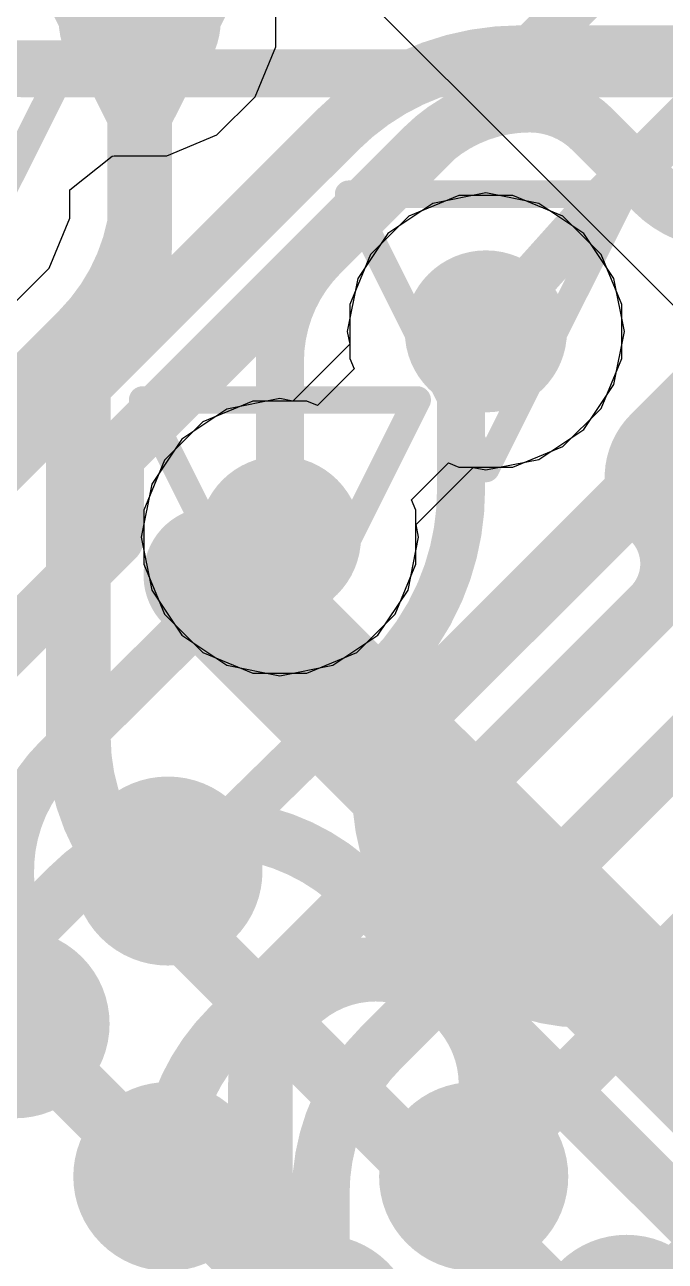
# Model space of a CAD drawing. Header units: inches. Extents: x -6 to 283, y -12 to 154.
# Drawn here: x 62.204 to 63.389, y 9.958 to 12.247 of the extents above; entities that cross this region are included whole.
import ezdxf

# ---------------------------------------------------------------- set-up
doc = ezdxf.new("R2010")
doc.units = ezdxf.units.IN
for name, color, linetype in [('Bottom Layer', 5, 'Continuous'), ('Drill Drawing', 1, 'Continuous'), ('GND-1', 16, 'Continuous'), ('GND-2', 90, 'Continuous'), ('GND-3', 216, 'Continuous'), ('GND-4', 54, 'Continuous'), ('PWR-1', 156, 'Continuous'), ('PWR-2', 130, 'Continuous'), ('Signal L1', 76, 'Continuous'), ('Signal L2', 6, 'Continuous'), ('Top Layer', 1, 'Continuous'), ('Top Overlay', 2, 'Continuous'), ('Top Paste', 8, 'Continuous'), ('Top Solder', 216, 'Continuous'), ('Via Holes', 16, 'Continuous')]:
    doc.layers.add(name, color=color, linetype=linetype)

# ---------------------------------------------------------------- blocks, each defined once
blk = doc.blocks.new('BGA_565_15_5_14_4__57')
at = {"layer": 'Top Layer'}
h = blk.add_hatch(color=1, dxfattribs=at)
edge = h.paths.add_edge_path()
edge.add_arc((-7.400000439999999, 4.800000559999999), 0.12499848, 0, 360)
h = blk.add_hatch(color=1, dxfattribs=at)
edge = h.paths.add_edge_path()
edge.add_arc((-7.00000124, 4.39999882), 0.12499848, 0, 360)
h = blk.add_hatch(color=1, dxfattribs=at)
edge = h.paths.add_edge_path()
edge.add_arc((-7.400000439999999, 3.99999962), 0.12499848, 0, 360)
h = blk.add_hatch(color=1, dxfattribs=at)
edge = h.paths.add_edge_path()
edge.add_arc((-7.00000124, 3.99999962), 0.12499848, 0, 360)
at = {"layer": 'Top Paste'}
h = blk.add_hatch(color=8, dxfattribs=at)
edge = h.paths.add_edge_path()
edge.add_arc((-7.400000439999999, 4.800000559999999), 0.12499848, 0, 360)
h = blk.add_hatch(color=8, dxfattribs=at)
edge = h.paths.add_edge_path()
edge.add_arc((-7.00000124, 4.39999882), 0.12499848, 0, 360)
h = blk.add_hatch(color=8, dxfattribs=at)
edge = h.paths.add_edge_path()
edge.add_arc((-7.400000439999999, 3.99999962), 0.12499848, 0, 360)
h = blk.add_hatch(color=8, dxfattribs=at)
edge = h.paths.add_edge_path()
edge.add_arc((-7.00000124, 3.99999962), 0.12499848, 0, 360)
at = {"layer": 'Top Solder'}
h = blk.add_hatch(color=216, dxfattribs=at)
edge = h.paths.add_edge_path()
edge.add_arc((-7.400000439999999, 5.19999976), 0.17499838, 0, 360)
h = blk.add_hatch(color=216, dxfattribs=at)
edge = h.paths.add_edge_path()
edge.add_arc((-7.400000439999999, 4.800000559999999), 0.17499838, 0, 360)
h = blk.add_hatch(color=216, dxfattribs=at)
edge = h.paths.add_edge_path()
edge.add_arc((-7.00000124, 4.800000559999999), 0.17499838, 0, 360)
h = blk.add_hatch(color=216, dxfattribs=at)
edge = h.paths.add_edge_path()
edge.add_arc((-7.00000124, 4.39999882), 0.17499838, 0, 360)
h = blk.add_hatch(color=216, dxfattribs=at)
edge = h.paths.add_edge_path()
edge.add_arc((-7.400000439999999, 3.99999962), 0.17499838, 0, 360)
h = blk.add_hatch(color=216, dxfattribs=at)
edge = h.paths.add_edge_path()
edge.add_arc((-7.00000124, 3.99999962), 0.17499838, 0, 360)
at = {"layer": 'Top Overlay'}
blk.add_lwpolyline([(-7.845000819999999, 3.67080292, 0.254, 0.254, 0), (-7.845000819999999, 7.295799479999999, 0.254, 0.254, 0)], format="xyseb", dxfattribs=at)
blk.add_lwpolyline([(-7.908500819999999, 3.67080292, 0.127, 0.127, 1), (-7.781500819999999, 3.67080292, 0.127, 0.127, 1)], format="xyseb", close=True, dxfattribs=at)

msp = doc.modelspace()

# ---------------------------------------------------------------- hatches: boundary and pattern name
at = {"layer": 'Bottom Layer'}
h = msp.add_hatch(color=5, dxfattribs=at)
edge = h.paths.add_edge_path()
edge.add_arc((63.0572145, 11.67931878), 0.1499997, 0, 360)
h = msp.add_hatch(color=5, dxfattribs=at)
edge = h.paths.add_edge_path()
edge.add_arc((62.67621449999999, 11.29831878), 0.1499997, 0, 360)
at = {"layer": 'GND-1'}
h = msp.add_hatch(color=16, dxfattribs=at)
edge = h.paths.add_edge_path()
edge.add_arc((62.41683732, 12.25619342), 0.1499997, 0, 360)
h = msp.add_hatch(color=16, dxfattribs=at)
edge = h.paths.add_edge_path()
edge.add_arc((63.0572145, 11.67931878), 0.1499997, 0, 360)
h = msp.add_hatch(color=16, dxfattribs=at)
edge = h.paths.add_edge_path()
edge.add_arc((62.67621449999999, 11.29831878), 0.1499997, 0, 360)
at = {"layer": 'GND-2'}
h = msp.add_hatch(color=90, dxfattribs=at)
edge = h.paths.add_edge_path()
edge.add_arc((63.0572145, 11.67931878), 0.1499997, 0, 360)
h = msp.add_hatch(color=90, dxfattribs=at)
edge = h.paths.add_edge_path()
edge.add_arc((62.67621449999999, 11.29831878), 0.1499997, 0, 360)
at = {"layer": 'GND-3'}
h = msp.add_hatch(color=216, dxfattribs=at)
edge = h.paths.add_edge_path()
edge.add_arc((63.0572145, 11.67931878), 0.1499997, 0, 360)
h = msp.add_hatch(color=216, dxfattribs=at)
edge = h.paths.add_edge_path()
edge.add_arc((62.67621449999999, 11.29831878), 0.1499997, 0, 360)
at = {"layer": 'GND-4'}
h = msp.add_hatch(color=54, dxfattribs=at)
edge = h.paths.add_edge_path()
edge.add_arc((63.0572145, 11.67931878), 0.1499997, 0, 360)
h = msp.add_hatch(color=54, dxfattribs=at)
edge = h.paths.add_edge_path()
edge.add_arc((62.67621449999999, 11.29831878), 0.1499997, 0, 360)
at = {"layer": 'PWR-1'}
h = msp.add_hatch(color=156, dxfattribs=at)
edge = h.paths.add_edge_path()
edge.add_arc((63.0572145, 11.67931878), 0.1499997, 0, 360)
h = msp.add_hatch(color=156, dxfattribs=at)
edge = h.paths.add_edge_path()
edge.add_arc((62.67621449999999, 11.29831878), 0.1499997, 0, 360)
at = {"layer": 'PWR-2'}
h = msp.add_hatch(color=130, dxfattribs=at)
edge = h.paths.add_edge_path()
edge.add_arc((63.0572145, 11.67931878), 0.1499997, 0, 360)
h = msp.add_hatch(color=130, dxfattribs=at)
edge = h.paths.add_edge_path()
edge.add_arc((62.67621449999999, 11.29831878), 0.1499997, 0, 360)
at = {"layer": 'Signal L1'}
h = msp.add_hatch(color=76, dxfattribs=at)
edge = h.paths.add_edge_path()
edge.add_arc((62.41683732, 12.25619342), 0.1499997, 0, 360)
h = msp.add_hatch(color=76, dxfattribs=at)
edge = h.paths.add_edge_path()
edge.add_arc((63.0572145, 11.67931878), 0.1499997, 0, 360)
h = msp.add_hatch(color=76, dxfattribs=at)
edge = h.paths.add_edge_path()
edge.add_arc((62.67621449999999, 11.29831878), 0.1499997, 0, 360)
at = {"layer": 'Signal L2'}
h = msp.add_hatch(color=6, dxfattribs=at)
edge = h.paths.add_edge_path()
edge.add_arc((63.0572145, 11.67931878), 0.1499997, 0, 360)
h = msp.add_hatch(color=6, dxfattribs=at)
edge = h.paths.add_edge_path()
edge.add_arc((62.67621449999999, 11.29831878), 0.1499997, 0, 360)
at = {"layer": 'Top Layer'}
h = msp.add_hatch(color=1, dxfattribs=at)
edge = h.paths.add_edge_path()
edge.add_arc((62.41683732, 12.25619342), 0.1499997, 0, 360)
h = msp.add_hatch(color=1, dxfattribs=at)
edge = h.paths.add_edge_path()
edge.add_arc((63.0572145, 11.67931878), 0.1499997, 0, 360)
h = msp.add_hatch(color=1, dxfattribs=at)
edge = h.paths.add_edge_path()
edge.add_arc((62.67621449999999, 11.29831878), 0.1499997, 0, 360)
at = {"layer": 'Via Holes'}
h = msp.add_hatch(color=7, dxfattribs=at)
edge = h.paths.add_edge_path()
edge.add_arc((62.41683732, 12.25619342), 0.07499858, 0, 360)
h = msp.add_hatch(color=7, dxfattribs=at)
edge = h.paths.add_edge_path()
edge.add_arc((63.0572145, 11.67931878), 0.07499858, 0, 360)
h = msp.add_hatch(color=7, dxfattribs=at)
edge = h.paths.add_edge_path()
edge.add_arc((62.67621449999999, 11.29831878), 0.07499858, 0, 360)

# ---------------------------------------------------------------- linework, layer by layer
at = {"layer": 'Bottom Layer'}
for points in [[(62.78261764, 12.05187836, 0.10668, 0.10668, -0.1994324103135036), (63.12161365999999, 12.19269342, 0.10668, 0.10668, 0)], [(63.12161365999999, 12.19269342, 0.10668, 0.10668, 0), (66.21985993999999, 12.19269342, 0.10668, 0.10668, 0)], [(60.97071372, 10.23997444, 0.10668, 0.10668, 0), (62.78261764, 12.05187836, 0.10668, 0.10668, 0)], [(62.28885941999999, 10.6513884, 0.10668, 0.10668, -0.199936753162103), (62.54762954, 10.75891422, 0.10668, 0.10668, 0)], [(62.54762954, 10.75891422, 0.10668, 0.10668, -0.1994754148631268), (62.82517534, 10.64321468, 0.10668, 0.10668, 0)], [(61.34446201999999, 9.706990999999999, 0.10668, 0.10668, 0), (62.28885941999999, 10.6513884, 0.10668, 0.10668, 0)], [(62.82517279999999, 10.64321214, 0.10668, 0.10668, 0), (62.82598306, 10.64240442, 0.10668, 0.10668, 0)], [(62.82598306, 10.64240442, 0.10668, 0.10668, 0), (62.88561718, 10.58277792, 0.10668, 0.10668, 0)], [(62.88561718, 10.58278046, 0.10668, 0.10668, 0), (63.47280676, 9.995601039999999, 0.10668, 0.10668, 0)]]:
    msp.add_lwpolyline(points, format="xyseb", dxfattribs=at)
for points in [[(63.09494366, 12.19269342, 0.05333999999999999, 0.05333999999999999, 1), (63.14828366, 12.19269342, 0.05333999999999999, 0.05333999999999999, 1)], [(63.09494366, 12.19269342, 0.05333999999999999, 0.05333999999999999, 1), (63.14828366, 12.19269342, 0.05333999999999999, 0.05333999999999999, 1)], [(62.75594764, 12.05187836, 0.05333999999999999, 0.05333999999999999, 1), (62.80928764, 12.05187836, 0.05333999999999999, 0.05333999999999999, 1)], [(62.75594764, 12.05187836, 0.05333999999999999, 0.05333999999999999, 1), (62.80928764, 12.05187836, 0.05333999999999999, 0.05333999999999999, 1)], [(62.52095953999999, 10.75891422, 0.05333999999999999, 0.05333999999999999, 1), (62.57429954000001, 10.75891422, 0.05333999999999999, 0.05333999999999999, 1)], [(62.52095953999999, 10.75891422, 0.05333999999999999, 0.05333999999999999, 1), (62.57429954000001, 10.75891422, 0.05333999999999999, 0.05333999999999999, 1)], [(62.26218942, 10.6513884, 0.05333999999999999, 0.05333999999999999, 1), (62.31552942, 10.6513884, 0.05333999999999999, 0.05333999999999999, 1)], [(62.26218942, 10.6513884, 0.05333999999999999, 0.05333999999999999, 1), (62.31552942, 10.6513884, 0.05333999999999999, 0.05333999999999999, 1)], [(62.7985028, 10.64321214, 0.05333999999999999, 0.05333999999999999, 1), (62.8518428, 10.64321214, 0.05333999999999999, 0.05333999999999999, 1)], [(62.79850533999999, 10.64321468, 0.05333999999999999, 0.05333999999999999, 1), (62.85184534, 10.64321468, 0.05333999999999999, 0.05333999999999999, 1)], [(62.79931305999999, 10.64240442, 0.05333999999999999, 0.05333999999999999, 1), (62.85265305999999, 10.64240442, 0.05333999999999999, 0.05333999999999999, 1)], [(62.79931305999999, 10.64240442, 0.05333999999999999, 0.05333999999999999, 1), (62.85265305999999, 10.64240442, 0.05333999999999999, 0.05333999999999999, 1)], [(62.85894718, 10.58278046, 0.05333999999999999, 0.05333999999999999, 1), (62.91228718, 10.58278046, 0.05333999999999999, 0.05333999999999999, 1)], [(62.85894718, 10.58277792, 0.05333999999999999, 0.05333999999999999, 1), (62.91228718, 10.58277792, 0.05333999999999999, 0.05333999999999999, 1)]]:
    msp.add_lwpolyline(points, format="xyseb", close=True, dxfattribs=at)
at = {"layer": 'Drill Drawing'}
for points in [[(62.16283731999999, 12.51019342, 0.0508, 0.0508, 0), (62.41683732, 12.00219342, 0.0508, 0.0508, 0)], [(62.41683732, 12.00219342, 0.0508, 0.0508, 0), (62.67083732, 12.51019342, 0.0508, 0.0508, 0)], [(61.78183731999999, 12.19269342, 0.0508, 0.0508, 0), (62.28983731999999, 12.19269342, 0.0508, 0.0508, 0)], [(62.03583732, 11.68469342, 0.0508, 0.0508, 0), (62.28983731999999, 12.19269342, 0.0508, 0.0508, 0)], [(62.80321449999999, 11.93331878, 0.0508, 0.0508, 0), (63.31121449999999, 11.93331878, 0.0508, 0.0508, 0)], [(62.80321449999999, 11.93331878, 0.0508, 0.0508, 0), (63.0572145, 11.42531878, 0.0508, 0.0508, 0)], [(63.0572145, 11.42531878, 0.0508, 0.0508, 0), (63.31121449999999, 11.93331878, 0.0508, 0.0508, 0)], [(62.4222145, 11.55231878, 0.0508, 0.0508, 0), (62.9302145, 11.55231878, 0.0508, 0.0508, 0)], [(62.4222145, 11.55231878, 0.0508, 0.0508, 0), (62.67621449999999, 11.04431878, 0.0508, 0.0508, 0)], [(62.67621449999999, 11.04431878, 0.0508, 0.0508, 0), (62.9302145, 11.55231878, 0.0508, 0.0508, 0)]]:
    msp.add_lwpolyline(points, format="xyseb", dxfattribs=at)
for points in [[(62.27713732, 12.19269342, 0.0254, 0.0254, 1), (62.30253732, 12.19269342, 0.0254, 0.0254, 1)], [(62.27713732, 12.19269342, 0.0254, 0.0254, 1), (62.30253732, 12.19269342, 0.0254, 0.0254, 1)], [(62.40413732, 12.00219342, 0.0254, 0.0254, 1), (62.42953731999999, 12.00219342, 0.0254, 0.0254, 1)], [(62.40413732, 12.00219342, 0.0254, 0.0254, 1), (62.42953731999999, 12.00219342, 0.0254, 0.0254, 1)], [(62.7905145, 11.93331878, 0.0254, 0.0254, 1), (62.8159145, 11.93331878, 0.0254, 0.0254, 1)], [(62.7905145, 11.93331878, 0.0254, 0.0254, 1), (62.8159145, 11.93331878, 0.0254, 0.0254, 1)], [(63.2985145, 11.93331878, 0.0254, 0.0254, 1), (63.32391449999999, 11.93331878, 0.0254, 0.0254, 1)], [(63.2985145, 11.93331878, 0.0254, 0.0254, 1), (63.32391449999999, 11.93331878, 0.0254, 0.0254, 1)], [(62.40951449999999, 11.55231878, 0.0254, 0.0254, 1), (62.43491449999999, 11.55231878, 0.0254, 0.0254, 1)], [(62.40951449999999, 11.55231878, 0.0254, 0.0254, 1), (62.43491449999999, 11.55231878, 0.0254, 0.0254, 1)], [(62.9175145, 11.55231878, 0.0254, 0.0254, 1), (62.94291449999999, 11.55231878, 0.0254, 0.0254, 1)], [(62.9175145, 11.55231878, 0.0254, 0.0254, 1), (62.94291449999999, 11.55231878, 0.0254, 0.0254, 1)], [(63.04451449999999, 11.42531878, 0.0254, 0.0254, 1), (63.0699145, 11.42531878, 0.0254, 0.0254, 1)], [(63.04451449999999, 11.42531878, 0.0254, 0.0254, 1), (63.0699145, 11.42531878, 0.0254, 0.0254, 1)], [(62.6635145, 11.04431878, 0.0254, 0.0254, 1), (62.6889145, 11.04431878, 0.0254, 0.0254, 1)], [(62.6635145, 11.04431878, 0.0254, 0.0254, 1), (62.6889145, 11.04431878, 0.0254, 0.0254, 1)]]:
    msp.add_lwpolyline(points, format="xyseb", close=True, dxfattribs=at)
at = {"layer": 'GND-1'}
for p, q in [((62.66843702, 12.2061478), (62.66843702, 12.30623904)), ((62.63013381999999, 12.11367402), (62.66843702, 12.2061478)), ((62.55935671999999, 12.04289692), (62.63013381999999, 12.11367402)), ((62.46688294, 12.00459372), (62.55935671999999, 12.04289692)), ((62.28743702, 11.94123596), (62.36590777999999, 12.0038876)), ((62.36590777999999, 12.0038876), (62.36957046, 12.00459372)), ((62.36957046, 12.00459372), (62.46688294, 12.00459372)), ((62.28743702, 11.8886478), (62.28743702, 11.94123596)), ((63.00716887999999, 11.93091848), (62.9146951, 11.89261528)), ((63.10726012, 11.93091848), (63.00716887999999, 11.93091848)), ((63.1997339, 11.89261528), (63.10726012, 11.93091848)), ((62.24913382, 11.79617402), (62.28743702, 11.8886478)), ((62.9146951, 11.89261528), (62.843918, 11.82183818)), ((63.270511, 11.82183818), (63.1997339, 11.89261528)), ((62.843918, 11.82183818), (62.8056148, 11.7293644)), ((63.30881419999999, 11.7293644), (63.270511, 11.82183818)), ((62.17835672, 11.72539692), (62.24913382, 11.79617402)), ((62.8056148, 11.7293644), (62.8056148, 11.62927316)), ((63.30881419999999, 11.62927316), (63.30881419999999, 11.7293644)), ((62.81361326, 11.60996154), (62.74557174, 11.54192002)), ((62.8056148, 11.62927316), (62.81361326, 11.60996154)), ((63.270511, 11.53679938), (63.30881419999999, 11.62927316)), ((62.62616887999999, 11.54991848), (62.5336951, 11.51161528)), ((62.72626011999999, 11.54991848), (62.62616887999999, 11.54991848)), ((62.74557174, 11.54192002), (62.72626011999999, 11.54991848)), ((63.1997339, 11.46602228), (63.270511, 11.53679938)), ((62.5336951, 11.51161528), (62.46291799999999, 11.44083818)), ((63.10726012, 11.42771908), (63.1997339, 11.46602228)), ((62.46291799999999, 11.44083818), (62.42461479999999, 11.3483644)), ((62.91981574, 11.36767602), (62.98785726, 11.43571754)), ((62.98785726, 11.43571754), (63.00716887999999, 11.42771908)), ((63.00716887999999, 11.42771908), (63.10726012, 11.42771908)), ((62.92781419999999, 11.3483644), (62.91981574, 11.36767602)), ((62.42461479999999, 11.3483644), (62.42461479999999, 11.24827316)), ((62.92781419999999, 11.24827316), (62.92781419999999, 11.3483644)), ((62.42461479999999, 11.24827316), (62.46291799999999, 11.15579938)), ((62.889511, 11.15579938), (62.92781419999999, 11.24827316)), ((62.46291799999999, 11.15579938), (62.5336951, 11.08502228)), ((62.8187339, 11.08502228), (62.889511, 11.15579938)), ((62.5336951, 11.08502228), (62.62616887999999, 11.04671908)), ((62.72626011999999, 11.04671908), (62.8187339, 11.08502228)), ((62.62616887999999, 11.04671908), (62.72626011999999, 11.04671908))]:
    msp.add_line(p, q, dxfattribs=at)
at = {"layer": 'GND-2'}
for p, q in [((63.00716887999999, 11.93091848), (62.9146951, 11.89261528)), ((63.10726012, 11.93091848), (63.00716887999999, 11.93091848)), ((63.1997339, 11.89261528), (63.10726012, 11.93091848)), ((62.9146951, 11.89261528), (62.843918, 11.82183818)), ((63.270511, 11.82183818), (63.1997339, 11.89261528)), ((62.843918, 11.82183818), (62.8056148, 11.7293644)), ((63.30881419999999, 11.7293644), (63.270511, 11.82183818)), ((62.8056148, 11.7293644), (62.8056148, 11.62927316)), ((63.30881419999999, 11.62927316), (63.30881419999999, 11.7293644)), ((62.81361326, 11.60996154), (62.74557174, 11.54192002)), ((62.8056148, 11.62927316), (62.81361326, 11.60996154)), ((63.270511, 11.53679938), (63.30881419999999, 11.62927316)), ((62.62616887999999, 11.54991848), (62.5336951, 11.51161528)), ((62.72626011999999, 11.54991848), (62.62616887999999, 11.54991848)), ((62.74557174, 11.54192002), (62.72626011999999, 11.54991848)), ((63.1997339, 11.46602228), (63.270511, 11.53679938)), ((62.5336951, 11.51161528), (62.46291799999999, 11.44083818)), ((63.10726012, 11.42771908), (63.1997339, 11.46602228)), ((62.46291799999999, 11.44083818), (62.42461479999999, 11.3483644)), ((62.91981574, 11.36767602), (62.98785726, 11.43571754)), ((62.98785726, 11.43571754), (63.00716887999999, 11.42771908)), ((63.00716887999999, 11.42771908), (63.10726012, 11.42771908)), ((62.92781419999999, 11.3483644), (62.91981574, 11.36767602)), ((62.42461479999999, 11.3483644), (62.42461479999999, 11.24827316)), ((62.92781419999999, 11.24827316), (62.92781419999999, 11.3483644)), ((62.42461479999999, 11.24827316), (62.46291799999999, 11.15579938)), ((62.889511, 11.15579938), (62.92781419999999, 11.24827316)), ((62.46291799999999, 11.15579938), (62.5336951, 11.08502228)), ((62.8187339, 11.08502228), (62.889511, 11.15579938)), ((62.5336951, 11.08502228), (62.62616887999999, 11.04671908)), ((62.72626011999999, 11.04671908), (62.8187339, 11.08502228)), ((62.62616887999999, 11.04671908), (62.72626011999999, 11.04671908))]:
    msp.add_line(p, q, dxfattribs=at)
at = {"layer": 'GND-3'}
for p, q in [((63.00716887999999, 11.93091848), (62.9146951, 11.89261528)), ((63.10726012, 11.93091848), (63.00716887999999, 11.93091848)), ((63.1997339, 11.89261528), (63.10726012, 11.93091848)), ((62.9146951, 11.89261528), (62.843918, 11.82183818)), ((63.270511, 11.82183818), (63.1997339, 11.89261528)), ((62.843918, 11.82183818), (62.8056148, 11.7293644)), ((63.30881419999999, 11.7293644), (63.270511, 11.82183818)), ((62.8056148, 11.7293644), (62.8056148, 11.62927316)), ((63.30881419999999, 11.62927316), (63.30881419999999, 11.7293644)), ((62.81361326, 11.60996154), (62.74557174, 11.54192002)), ((62.8056148, 11.62927316), (62.81361326, 11.60996154)), ((63.270511, 11.53679938), (63.30881419999999, 11.62927316)), ((62.62616887999999, 11.54991848), (62.5336951, 11.51161528)), ((62.72626011999999, 11.54991848), (62.62616887999999, 11.54991848)), ((62.74557174, 11.54192002), (62.72626011999999, 11.54991848)), ((63.1997339, 11.46602228), (63.270511, 11.53679938)), ((62.5336951, 11.51161528), (62.46291799999999, 11.44083818)), ((63.10726012, 11.42771908), (63.1997339, 11.46602228)), ((62.46291799999999, 11.44083818), (62.42461479999999, 11.3483644)), ((62.91981574, 11.36767602), (62.98785726, 11.43571754)), ((62.98785726, 11.43571754), (63.00716887999999, 11.42771908)), ((63.00716887999999, 11.42771908), (63.10726012, 11.42771908)), ((62.92781419999999, 11.3483644), (62.91981574, 11.36767602)), ((62.42461479999999, 11.3483644), (62.42461479999999, 11.24827316)), ((62.92781419999999, 11.24827316), (62.92781419999999, 11.3483644)), ((62.42461479999999, 11.24827316), (62.46291799999999, 11.15579938)), ((62.889511, 11.15579938), (62.92781419999999, 11.24827316)), ((62.46291799999999, 11.15579938), (62.5336951, 11.08502228)), ((62.8187339, 11.08502228), (62.889511, 11.15579938)), ((62.5336951, 11.08502228), (62.62616887999999, 11.04671908)), ((62.72626011999999, 11.04671908), (62.8187339, 11.08502228)), ((62.62616887999999, 11.04671908), (62.72626011999999, 11.04671908))]:
    msp.add_line(p, q, dxfattribs=at)
at = {"layer": 'GND-4'}
for p, q in [((63.00716887999999, 11.93091848), (62.9146951, 11.89261528)), ((63.10726012, 11.93091848), (63.00716887999999, 11.93091848)), ((63.1997339, 11.89261528), (63.10726012, 11.93091848)), ((62.9146951, 11.89261528), (62.843918, 11.82183818)), ((63.270511, 11.82183818), (63.1997339, 11.89261528)), ((62.843918, 11.82183818), (62.8056148, 11.7293644)), ((63.30881419999999, 11.7293644), (63.270511, 11.82183818)), ((62.8056148, 11.7293644), (62.8056148, 11.62927316)), ((63.30881419999999, 11.62927316), (63.30881419999999, 11.7293644)), ((62.81361326, 11.60996154), (62.74557174, 11.54192002)), ((62.8056148, 11.62927316), (62.81361326, 11.60996154)), ((63.270511, 11.53679938), (63.30881419999999, 11.62927316)), ((62.62616887999999, 11.54991848), (62.5336951, 11.51161528)), ((62.72626011999999, 11.54991848), (62.62616887999999, 11.54991848)), ((62.74557174, 11.54192002), (62.72626011999999, 11.54991848)), ((63.1997339, 11.46602228), (63.270511, 11.53679938)), ((62.5336951, 11.51161528), (62.46291799999999, 11.44083818)), ((63.10726012, 11.42771908), (63.1997339, 11.46602228)), ((62.46291799999999, 11.44083818), (62.42461479999999, 11.3483644)), ((62.91981574, 11.36767602), (62.98785726, 11.43571754)), ((62.98785726, 11.43571754), (63.00716887999999, 11.42771908)), ((63.00716887999999, 11.42771908), (63.10726012, 11.42771908)), ((62.92781419999999, 11.3483644), (62.91981574, 11.36767602)), ((62.42461479999999, 11.3483644), (62.42461479999999, 11.24827316)), ((62.92781419999999, 11.24827316), (62.92781419999999, 11.3483644)), ((62.42461479999999, 11.24827316), (62.46291799999999, 11.15579938)), ((62.889511, 11.15579938), (62.92781419999999, 11.24827316)), ((62.46291799999999, 11.15579938), (62.5336951, 11.08502228)), ((62.8187339, 11.08502228), (62.889511, 11.15579938)), ((62.5336951, 11.08502228), (62.62616887999999, 11.04671908)), ((62.72626011999999, 11.04671908), (62.8187339, 11.08502228)), ((62.62616887999999, 11.04671908), (62.72626011999999, 11.04671908))]:
    msp.add_line(p, q, dxfattribs=at)
at = {"layer": 'PWR-1'}
for p, q in [((63.0572145, 11.93584862), (62.95904604, 11.9163211)), ((63.15538296, 11.9163211), (63.0572145, 11.93584862)), ((62.95904604, 11.9163211), (62.8758204, 11.86071288)), ((63.23860859999999, 11.86071288), (63.15538296, 11.9163211)), ((62.8758204, 11.86071288), (62.82021218, 11.77748724)), ((63.29421682, 11.77748724), (63.23860859999999, 11.86071288)), ((62.82021218, 11.77748724), (62.80068465999999, 11.67931878)), ((63.31374433999999, 11.67931878), (63.29421682, 11.77748724)), ((62.80068465999999, 11.67931878), (62.80537857999999, 11.65572726)), ((63.29421682, 11.58115032), (63.31374433999999, 11.67931878)), ((62.80537857999999, 11.65572726), (62.69980602, 11.5501547)), ((63.23860859999999, 11.49792468), (63.29421682, 11.58115032)), ((62.67621449999999, 11.55484862), (62.57804604, 11.5353211)), ((62.69980602, 11.5501547), (62.67621449999999, 11.55484862)), ((62.57804604, 11.5353211), (62.49482039999999, 11.47971288)), ((63.15538296, 11.44231646), (63.23860859999999, 11.49792468)), ((62.49482039999999, 11.47971288), (62.43921218, 11.39648724)), ((62.92805042, 11.3219103), (63.03362298, 11.42748286)), ((63.03362298, 11.42748286), (63.0572145, 11.42278894)), ((63.0572145, 11.42278894), (63.15538296, 11.44231646)), ((62.43921218, 11.39648724), (62.41968466, 11.29831878)), ((62.93274434, 11.29831878), (62.92805042, 11.3219103)), ((62.41968466, 11.29831878), (62.43921218, 11.20015032)), ((62.91321682, 11.20015032), (62.93274434, 11.29831878)), ((62.43921218, 11.20015032), (62.49482039999999, 11.11692468)), ((62.85760859999999, 11.11692468), (62.91321682, 11.20015032)), ((62.49482039999999, 11.11692468), (62.57804604, 11.06131646)), ((62.77438295999999, 11.06131646), (62.85760859999999, 11.11692468)), ((62.57804604, 11.06131646), (62.67621449999999, 11.04178894)), ((62.67621449999999, 11.04178894), (62.77438295999999, 11.06131646))]:
    msp.add_line(p, q, dxfattribs=at)
at = {"layer": 'PWR-2'}
for p, q in [((63.0572145, 11.93584862), (62.95904604, 11.9163211)), ((63.15538296, 11.9163211), (63.0572145, 11.93584862)), ((62.95904604, 11.9163211), (62.8758204, 11.86071288)), ((63.23860859999999, 11.86071288), (63.15538296, 11.9163211)), ((62.8758204, 11.86071288), (62.82021218, 11.77748724)), ((63.29421682, 11.77748724), (63.23860859999999, 11.86071288)), ((62.82021218, 11.77748724), (62.80068465999999, 11.67931878)), ((63.31374433999999, 11.67931878), (63.29421682, 11.77748724)), ((62.80068465999999, 11.67931878), (62.80537857999999, 11.65572726)), ((63.29421682, 11.58115032), (63.31374433999999, 11.67931878)), ((62.80537857999999, 11.65572726), (62.69980602, 11.5501547)), ((63.23860859999999, 11.49792468), (63.29421682, 11.58115032)), ((62.67621449999999, 11.55484862), (62.57804604, 11.5353211)), ((62.69980602, 11.5501547), (62.67621449999999, 11.55484862)), ((62.57804604, 11.5353211), (62.49482039999999, 11.47971288)), ((63.15538296, 11.44231646), (63.23860859999999, 11.49792468)), ((62.49482039999999, 11.47971288), (62.43921218, 11.39648724)), ((62.92805042, 11.3219103), (63.03362298, 11.42748286)), ((63.03362298, 11.42748286), (63.0572145, 11.42278894)), ((63.0572145, 11.42278894), (63.15538296, 11.44231646)), ((62.43921218, 11.39648724), (62.41968466, 11.29831878)), ((62.93274434, 11.29831878), (62.92805042, 11.3219103)), ((62.41968466, 11.29831878), (62.43921218, 11.20015032)), ((62.91321682, 11.20015032), (62.93274434, 11.29831878)), ((62.43921218, 11.20015032), (62.49482039999999, 11.11692468)), ((62.85760859999999, 11.11692468), (62.91321682, 11.20015032)), ((62.49482039999999, 11.11692468), (62.57804604, 11.06131646)), ((62.77438295999999, 11.06131646), (62.85760859999999, 11.11692468)), ((62.57804604, 11.06131646), (62.67621449999999, 11.04178894)), ((62.67621449999999, 11.04178894), (62.77438295999999, 11.06131646))]:
    msp.add_line(p, q, dxfattribs=at)
at = {"layer": 'Signal L1'}
for points in [[(62.75665629999999, 11.8179469, 0.08889999999999999, 0.08889999999999999, 0), (63.64088618, 12.70217678, 0.08889999999999999, 0.08889999999999999, 0)], [(62.41683732, 11.8349649, 0.11938, 0.11938, 0), (62.41683732, 12.25619342, 0.11938, 0.11938, 0)], [(63.25626414, 11.90168816, 0.08889999999999999, 0.08889999999999999, 0), (63.620523, 12.26780122, 0.08889999999999999, 0.08889999999999999, 0)], [(63.0572145, 11.67931878, 0.08889999999999999, 0.08889999999999999, 0), (63.25626414, 11.90168816, 0.08889999999999999, 0.08889999999999999, 0)], [(62.41683732, 11.8349649, 0.11938, 0.11938, -0.1987292441622614), (62.36020548, 11.69810716, 0.11938, 0.11938, 0)], [(62.67621196, 11.62374104, 0.08889999999999999, 0.08889999999999999, -0.1989140669396611), (62.75665629999999, 11.8179469, 0.08889999999999999, 0.08889999999999999, 0)], [(62.30338059999999, 11.57264132, 0.11938, 0.11938, -0.1984910906438486), (62.35172696, 11.68962864, 0.11938, 0.11938, 0)], [(62.35172696, 11.68962864, 0.11938, 0.11938, 0), (62.35191745999999, 11.68981914, 0.11938, 0.11938, 0)], [(62.35172696, 11.68962864, 0.11938, 0.11938, -0.0004052755129849808), (62.35191745999999, 11.68981914, 0.11938, 0.11938, 0)], [(62.35191745999999, 11.68981914, 0.11938, 0.11938, 0), (62.36020548, 11.69810716, 0.11938, 0.11938, 0)], [(63.0572145, 11.67931878, 0.08889999999999999, 0.08889999999999999, 0), (63.0572145, 11.70541474, 0.08889999999999999, 0.08889999999999999, 0)], [(62.67621196, 11.62374104, 0.08889999999999999, 0.08889999999999999, 0), (62.67621449999999, 11.583797, 0.08889999999999999, 0.08889999999999999, 0)], [(62.30338059999999, 11.26796832, 0.11938, 0.11938, 0), (62.30338059999999, 11.57264132, 0.11938, 0.11938, 0)], [(62.67621449999999, 11.29831878, 0.08889999999999999, 0.08889999999999999, 0), (62.67621449999999, 11.583797, 0.08889999999999999, 0.08889999999999999, 0)], [(62.93584568, 10.98066638, 0.11938, 0.11938, 0), (63.4507875, 11.4956082, 0.11938, 0.11938, 0)], [(62.30338059999999, 11.26796832, 0.11938, 0.11938, 0), (62.30345172, 11.2678972, 0.11938, 0.11938, 0)], [(62.30345172, 10.9274864, 0.11938, 0.11938, 0), (62.30345172, 11.2678972, 0.11938, 0.11938, 0)], [(62.87005206, 10.8224701, 0.11938, 0.11938, -0.1979397878029545), (62.93570852, 10.98052922, 0.11938, 0.11938, 0)], [(63.40536213999999, 10.5188512, 0.11938, 0.11938, 0), (63.82877251999999, 10.94226158, 0.11938, 0.11938, 0)], [(62.41697447999999, 10.65277016, 0.11938, 0.11938, -0.1984789519393179), (62.30345172, 10.9274864, 0.11938, 0.11938, 0)], [(62.96877423999999, 10.5833545, 0.11938, 0.11938, -0.200465310885446), (62.87005206, 10.82182494, 0.11938, 0.11938, 0)], [(62.41720562, 10.65253902, 0.11938, 0.11938, -0.0002101898057801017), (62.41697447999999, 10.65277016, 0.11938, 0.11938, 0)], [(62.41720562, 10.65253902, 0.11938, 0.11938, 0), (62.41743168, 10.65231296, 0.11938, 0.11938, 0)], [(62.41743168, 10.65231042, 0.11938, 0.11938, -0.0002067643016665121), (62.41720562, 10.65253902, 0.11938, 0.11938, 0)], [(62.41743168, 10.65231296, 0.11938, 0.11938, 0), (62.53224476, 10.53749988, 0.11938, 0.11938, 0)], [(62.96877423999999, 10.5833545, 0.11938, 0.11938, 0), (63.00580743999999, 10.54632384, 0.11938, 0.11938, 0)], [(63.23467922, 10.44961334, 0.11938, 0.11938, -0.1947337877587201), (63.00580743999999, 10.54632638, 0.11938, 0.11938, 0)], [(62.53224476, 10.53749988, 0.11938, 0.11938, 0), (62.80014363999999, 10.26960354, 0.11938, 0.11938, 0)], [(63.40394989999999, 10.51741864, 0.11938, 0.11938, -0.2040619537482311), (63.23467668, 10.44960572, 0.11938, 0.11938, 0)], [(62.13020339999999, 10.44730194, 0.11938, 0.11938, 0), (62.61830504, 9.959220619999998, 0.11938, 0.11938, 0)], [(62.80014363999999, 10.26960354, 0.11938, 0.11938, 0), (63.27232964, 9.797414999999999, 0.11938, 0.11938, 0)], [(62.6183025, 9.959223159999999, 0.11938, 0.11938, 0), (63.16243146, 9.41509166, 0.11938, 0.11938, 0)]]:
    msp.add_lwpolyline(points, format="xyseb", dxfattribs=at)
for points in [[(62.38699231999999, 12.25619342, 0.05969, 0.05969, 1), (62.44668232, 12.25619342, 0.05969, 0.05969, 1)], [(63.23403913999999, 11.90168816, 0.04445, 0.04445, 1), (63.27848913999999, 11.90168816, 0.04445, 0.04445, 1)], [(63.23403913999999, 11.90168816, 0.04445, 0.04445, 1), (63.27848913999999, 11.90168816, 0.04445, 0.04445, 1)], [(62.38699231999999, 11.8349649, 0.05969, 0.05969, 1), (62.44668232, 11.8349649, 0.05969, 0.05969, 1)], [(62.38699231999999, 11.8349649, 0.05969, 0.05969, 1), (62.44668232, 11.8349649, 0.05969, 0.05969, 1)], [(62.7344313, 11.8179469, 0.04445, 0.04445, 1), (62.77888129999999, 11.8179469, 0.04445, 0.04445, 1)], [(62.7344313, 11.8179469, 0.04445, 0.04445, 1), (62.77888129999999, 11.8179469, 0.04445, 0.04445, 1)], [(62.32188196, 11.68962864, 0.05969, 0.05969, 1), (62.38157196, 11.68962864, 0.05969, 0.05969, 1)], [(62.32188196, 11.68962864, 0.05969, 0.05969, 1), (62.38157196, 11.68962864, 0.05969, 0.05969, 1)], [(62.32188196, 11.68962864, 0.05969, 0.05969, 1), (62.38157196, 11.68962864, 0.05969, 0.05969, 1)], [(62.32207245999999, 11.68981914, 0.05969, 0.05969, 1), (62.38176246, 11.68981914, 0.05969, 0.05969, 1)], [(62.32207245999999, 11.68981914, 0.05969, 0.05969, 1), (62.38176246, 11.68981914, 0.05969, 0.05969, 1)], [(62.32207245999999, 11.68981914, 0.05969, 0.05969, 1), (62.38176246, 11.68981914, 0.05969, 0.05969, 1)], [(62.33036048, 11.69810716, 0.05969, 0.05969, 1), (62.39005047999999, 11.69810716, 0.05969, 0.05969, 1)], [(62.33036048, 11.69810716, 0.05969, 0.05969, 1), (62.39005047999999, 11.69810716, 0.05969, 0.05969, 1)], [(63.03498949999999, 11.70541474, 0.04445, 0.04445, 1), (63.0794395, 11.70541474, 0.04445, 0.04445, 1)], [(63.03498949999999, 11.67931878, 0.04445, 0.04445, 1), (63.0794395, 11.67931878, 0.04445, 0.04445, 1)], [(63.03498949999999, 11.67931878, 0.04445, 0.04445, 1), (63.0794395, 11.67931878, 0.04445, 0.04445, 1)], [(62.65398695999999, 11.62374104, 0.04445, 0.04445, 1), (62.69843696, 11.62374104, 0.04445, 0.04445, 1)], [(62.65398695999999, 11.62374104, 0.04445, 0.04445, 1), (62.69843696, 11.62374104, 0.04445, 0.04445, 1)], [(62.2735356, 11.57264132, 0.05969, 0.05969, 1), (62.33322559999999, 11.57264132, 0.05969, 0.05969, 1)], [(62.2735356, 11.57264132, 0.05969, 0.05969, 1), (62.33322559999999, 11.57264132, 0.05969, 0.05969, 1)], [(62.6539895, 11.583797, 0.04445, 0.04445, 1), (62.6984395, 11.583797, 0.04445, 0.04445, 1)], [(62.6539895, 11.583797, 0.04445, 0.04445, 1), (62.6984395, 11.583797, 0.04445, 0.04445, 1)], [(62.6539895, 11.29831878, 0.04445, 0.04445, 1), (62.6984395, 11.29831878, 0.04445, 0.04445, 1)], [(62.2735356, 11.26796832, 0.05969, 0.05969, 1), (62.33322559999999, 11.26796832, 0.05969, 0.05969, 1)], [(62.2735356, 11.26796832, 0.05969, 0.05969, 1), (62.33322559999999, 11.26796832, 0.05969, 0.05969, 1)], [(62.27360671999999, 11.2678972, 0.05969, 0.05969, 1), (62.33329672, 11.2678972, 0.05969, 0.05969, 1)], [(62.27360671999999, 11.2678972, 0.05969, 0.05969, 1), (62.33329672, 11.2678972, 0.05969, 0.05969, 1)], [(62.90586352, 10.98052922, 0.05969, 0.05969, 1), (62.96555352, 10.98052922, 0.05969, 0.05969, 1)], [(62.90600068000001, 10.98066638, 0.05969, 0.05969, 1), (62.96569068, 10.98066638, 0.05969, 0.05969, 1)], [(62.27360671999999, 10.9274864, 0.05969, 0.05969, 1), (62.33329672, 10.9274864, 0.05969, 0.05969, 1)], [(62.27360671999999, 10.9274864, 0.05969, 0.05969, 1), (62.33329672, 10.9274864, 0.05969, 0.05969, 1)], [(62.84020706, 10.8224701, 0.05969, 0.05969, 1), (62.89989705999999, 10.8224701, 0.05969, 0.05969, 1)], [(62.84020706, 10.82182494, 0.05969, 0.05969, 1), (62.89989705999999, 10.82182494, 0.05969, 0.05969, 1)], [(62.38712947999999, 10.65277016, 0.05969, 0.05969, 1), (62.44681948, 10.65277016, 0.05969, 0.05969, 1)], [(62.38712947999999, 10.65277016, 0.05969, 0.05969, 1), (62.44681948, 10.65277016, 0.05969, 0.05969, 1)], [(62.38736062, 10.65253902, 0.05969, 0.05969, 1), (62.44705061999999, 10.65253902, 0.05969, 0.05969, 1)], [(62.38736062, 10.65253902, 0.05969, 0.05969, 1), (62.44705061999999, 10.65253902, 0.05969, 0.05969, 1)], [(62.38736062, 10.65253902, 0.05969, 0.05969, 1), (62.44705061999999, 10.65253902, 0.05969, 0.05969, 1)], [(62.38758668, 10.65231296, 0.05969, 0.05969, 1), (62.44727667999999, 10.65231296, 0.05969, 0.05969, 1)], [(62.38758668, 10.65231296, 0.05969, 0.05969, 1), (62.44727667999999, 10.65231296, 0.05969, 0.05969, 1)], [(62.38758668, 10.65231042, 0.05969, 0.05969, 1), (62.44727667999999, 10.65231042, 0.05969, 0.05969, 1)], [(62.93892923999999, 10.5833545, 0.05969, 0.05969, 1), (62.99861923999999, 10.5833545, 0.05969, 0.05969, 1)], [(62.93892923999999, 10.5833545, 0.05969, 0.05969, 1), (62.99861923999999, 10.5833545, 0.05969, 0.05969, 1)], [(62.97596244, 10.54632638, 0.05969, 0.05969, 1), (63.03565244, 10.54632638, 0.05969, 0.05969, 1)], [(62.97596244, 10.54632384, 0.05969, 0.05969, 1), (63.03565244, 10.54632384, 0.05969, 0.05969, 1)], [(62.50239976, 10.53749988, 0.05969, 0.05969, 1), (62.56208976, 10.53749988, 0.05969, 0.05969, 1)], [(62.50239976, 10.53749988, 0.05969, 0.05969, 1), (62.56208976, 10.53749988, 0.05969, 0.05969, 1)], [(63.37551714, 10.5188512, 0.05969, 0.05969, 1), (63.43520714, 10.5188512, 0.05969, 0.05969, 1)], [(63.3741049, 10.51741864, 0.05969, 0.05969, 1), (63.4337949, 10.51741864, 0.05969, 0.05969, 1)], [(63.20483167999999, 10.44960572, 0.05969, 0.05969, 1), (63.26452168, 10.44960572, 0.05969, 0.05969, 1)], [(63.20483422, 10.44961334, 0.05969, 0.05969, 1), (63.26452421999999, 10.44961334, 0.05969, 0.05969, 1)], [(62.77029864, 10.26960354, 0.05969, 0.05969, 1), (62.82998864, 10.26960354, 0.05969, 0.05969, 1)], [(62.77029864, 10.26960354, 0.05969, 0.05969, 1), (62.82998864, 10.26960354, 0.05969, 0.05969, 1)], [(62.5884575, 9.959223159999999, 0.05969, 0.05969, 1), (62.64814749999999, 9.959223159999999, 0.05969, 0.05969, 1)], [(62.58846003999999, 9.959220619999998, 0.05969, 0.05969, 1), (62.64815003999999, 9.959220619999998, 0.05969, 0.05969, 1)]]:
    msp.add_lwpolyline(points, format="xyseb", close=True, dxfattribs=at)
at = {"layer": 'Signal L2'}
for points in [[(62.19754895999999, 12.15733662, 0.08889999999999999, 0.08889999999999999, -0.1928339034344317), (61.8543848, 12.29479634, 0.08889999999999999, 0.08889999999999999, 0)], [(62.19754895999999, 12.15733662, 0.08889999999999999, 0.08889999999999999, 0), (64.07016904, 12.15733662, 0.08889999999999999, 0.08889999999999999, 0)], [(62.63993314, 10.28491466, 0.11938, 0.11938, -0.9999999999999999), (63.06665313999999, 10.28491466, 0.11938, 0.11938, 0)], [(62.63993314, 9.75781894, 0.11938, 0.11938, 0), (62.63993314, 10.28491466, 0.11938, 0.11938, 0)], [(63.06665313999999, 9.75781894, 0.11938, 0.11938, 0), (63.06665313999999, 10.28491466, 0.11938, 0.11938, 0)]]:
    msp.add_lwpolyline(points, format="xyseb", dxfattribs=at)
for points in [[(62.17532396, 12.15733662, 0.04445, 0.04445, 1), (62.21977396, 12.15733662, 0.04445, 0.04445, 1)], [(62.17532396, 12.15733662, 0.04445, 0.04445, 1), (62.21977396, 12.15733662, 0.04445, 0.04445, 1)], [(62.61008813999999, 10.28491466, 0.05969, 0.05969, 1), (62.66977813999999, 10.28491466, 0.05969, 0.05969, 1)], [(62.61008813999999, 10.28491466, 0.05969, 0.05969, 1), (62.66977813999999, 10.28491466, 0.05969, 0.05969, 1)], [(63.03680813999999, 10.28491466, 0.05969, 0.05969, 1), (63.09649814, 10.28491466, 0.05969, 0.05969, 1)], [(63.03680813999999, 10.28491466, 0.05969, 0.05969, 1), (63.09649814, 10.28491466, 0.05969, 0.05969, 1)]]:
    msp.add_lwpolyline(points, format="xyseb", close=True, dxfattribs=at)
at = {"layer": 'Top Layer'}
msp.add_line((56.24125912, 18.8896371), (66.39227006, 8.7386287), dxfattribs=at)
for points in [[(62.41683477999999, 12.10900042, 0.10668, 0.10668, 0), (62.41683732, 12.25619342, 0.10668, 0.10668, 0)], [(63.62271502, 12.19104496, 0.10668, 0.10668, -0.9975715218200398), (63.36981737999999, 11.93745644, 0.10668, 0.10668, 0)], [(62.41683477999999, 11.95017676, 0.10668, 0.10668, 0), (62.41683477999999, 12.10900042, 0.10668, 0.10668, 0)], [(62.94478394, 12.02080146, 0.10668, 0.10668, -0.198912367379658), (63.13831923999999, 12.1009664, 0.10668, 0.10668, 0)], [(63.13832432, 12.1009664, 0.10668, 0.10668, -0.1989043238293444), (63.254382, 12.05289182, 0.10668, 0.10668, 0)], [(63.254382, 12.05289182, 0.10668, 0.10668, 0), (63.36981737999999, 11.93745644, 0.10668, 0.10668, 0)], [(62.37127479999999, 11.44729232, 0.10668, 0.10668, 0), (62.94478394, 12.02080146, 0.10668, 0.10668, 0)], [(62.41683477999999, 11.95017676, 0.10668, 0.10668, -0.198912367379658), (62.30452868, 11.67904954, 0.10668, 0.10668, 0)], [(61.9032544, 11.27777272, 0.10668, 0.10668, 0), (62.30452868, 11.679047, 0.10668, 0.10668, 0)], [(63.01125065999999, 11.56835126, 0.08889999999999999, 0.08889999999999999, -0.1989122264014088), (63.0572145, 11.67931878, 0.08889999999999999, 0.08889999999999999, 0)], [(63.36316004, 11.48801614, 0.10668, 0.10668, 0), (63.45714258, 11.58199868, 0.10668, 0.10668, 0)], [(63.01125065999999, 11.38582686, 0.08889999999999999, 0.08889999999999999, 0), (63.01125065999999, 11.56835126, 0.08889999999999999, 0.08889999999999999, 0)], [(63.36316004, 11.32875814, 0.10668, 0.10668, -0.4142135623730951), (63.36316004, 11.48801614, 0.10668, 0.10668, 0)], [(62.37127479999999, 11.29651792, 0.10668, 0.10668, 0), (62.37127479999999, 11.44729232, 0.10668, 0.10668, 0)], [(62.8633744, 10.35323558, 0.10668, 0.10668, 0), (63.89329359999999, 11.38315478, 0.10668, 0.10668, 0)], [(63.01125065999999, 11.38582432, 0.08889999999999999, 0.08889999999999999, -0.1022095568442089), (62.97224388, 11.19700834, 0.08889999999999999, 0.08889999999999999, 0)], [(63.36316004, 11.3287556, 0.10668, 0.10668, -0.4142135623730951), (63.36316004, 11.1694976, 0.10668, 0.10668, 0)], [(62.09651538, 11.0217585, 0.10668, 0.10668, 0), (62.37127479999999, 11.29651792, 0.10668, 0.10668, 0)], [(62.26292855999999, 10.88717406, 0.08889999999999999, 0.08889999999999999, 0), (62.67621449999999, 11.29831878, 0.08889999999999999, 0.08889999999999999, 0)], [(62.97224388, 11.19700834, 0.08889999999999999, 0.08889999999999999, -0.0947752726871932), (62.87168273999999, 11.04888062, 0.08889999999999999, 0.08889999999999999, 0)], [(62.58268661999999, 10.38902418, 0.10668, 0.10668, 0), (63.36316004, 11.1694976, 0.10668, 0.10668, 0)], [(62.80057798, 10.97777586, 0.08889999999999999, 0.08889999999999999, 0), (62.87168273999999, 11.04888062, 0.08889999999999999, 0.08889999999999999, 0)], [(62.49699463999999, 10.67982878, 0.08889999999999999, 0.08889999999999999, 0), (62.80057798, 10.97777586, 0.08889999999999999, 0.08889999999999999, 0)], [(62.17700035999999, 10.67036728, 0.08889999999999999, 0.08889999999999999, -0.2081581672923054), (62.26284982, 10.88709532, 0.08889999999999999, 0.08889999999999999, 0)], [(62.26284982, 10.88709532, 0.08889999999999999, 0.08889999999999999, 0), (62.26292855999999, 10.88717406, 0.08889999999999999, 0.08889999999999999, 0)], [(62.26284982, 10.88709532, 0.08889999999999999, 0.08889999999999999, -9.53054728353269e-05), (62.26292855999999, 10.88717406, 0.08889999999999999, 0.08889999999999999, 0)], [(62.4689378, 10.68009294, 0.08889999999999999, 0.08889999999999999, 0), (62.49699463999999, 10.67982878, 0.08889999999999999, 0.08889999999999999, 0)], [(62.17699782, 10.67036728, 0.08889999999999999, 0.08889999999999999, 0), (62.1860961, 10.39725124, 0.08889999999999999, 0.08889999999999999, 0)], [(63.03462628, 10.11440446, 0.10668, 0.10668, 0), (63.47732288, 10.55710106, 0.10668, 0.10668, 0)], [(62.48336246, 10.2192709, 0.10668, 0.10668, -0.1287026250451893), (62.58268661999999, 10.38902418, 0.10668, 0.10668, 0)], [(62.75178203999999, 10.08382794, 0.10668, 0.10668, -0.198912367379658), (62.8633744, 10.35323558, 0.10668, 0.10668, 0)], [(61.70258678, 10.28693904, 0.2032, 0.2032, 0), (62.89595244, 9.09357338, 0.2032, 0.2032, 0)], [(63.31746543999999, 9.83470728, 0.10668, 0.10668, 0), (63.71223731999999, 10.22947916, 0.10668, 0.10668, 0)], [(62.4689378, 10.11440954, 0.10668, 0.10668, -0.06845720076540361), (62.48336246, 10.2192709, 0.10668, 0.10668, 0)], [(62.75178203999999, 9.8315653, 0.10668, 0.10668, 0), (62.75178203999999, 10.08382794, 0.10668, 0.10668, 0)]]:
    msp.add_lwpolyline(points, format="xyseb", dxfattribs=at)
for points in [[(62.39016732, 12.25619342, 0.05333999999999999, 0.05333999999999999, 1), (62.44350731999999, 12.25619342, 0.05333999999999999, 0.05333999999999999, 1)], [(62.39016478, 12.10900042, 0.05333999999999999, 0.05333999999999999, 1), (62.44350478, 12.10900042, 0.05333999999999999, 0.05333999999999999, 1)], [(62.39016478, 12.10900042, 0.05333999999999999, 0.05333999999999999, 1), (62.44350478, 12.10900042, 0.05333999999999999, 0.05333999999999999, 1)], [(63.11164924, 12.1009664, 0.05333999999999999, 0.05333999999999999, 1), (63.16498924, 12.1009664, 0.05333999999999999, 0.05333999999999999, 1)], [(63.11165432, 12.1009664, 0.05333999999999999, 0.05333999999999999, 1), (63.16499432000001, 12.1009664, 0.05333999999999999, 0.05333999999999999, 1)], [(63.227712, 12.05289182, 0.05333999999999999, 0.05333999999999999, 1), (63.281052, 12.05289182, 0.05333999999999999, 0.05333999999999999, 1)], [(63.227712, 12.05289182, 0.05333999999999999, 0.05333999999999999, 1), (63.281052, 12.05289182, 0.05333999999999999, 0.05333999999999999, 1)], [(62.91811394, 12.02080146, 0.05333999999999999, 0.05333999999999999, 1), (62.97145394, 12.02080146, 0.05333999999999999, 0.05333999999999999, 1)], [(62.91811394, 12.02080146, 0.05333999999999999, 0.05333999999999999, 1), (62.97145394, 12.02080146, 0.05333999999999999, 0.05333999999999999, 1)], [(62.39016478, 11.95017676, 0.05333999999999999, 0.05333999999999999, 1), (62.44350478, 11.95017676, 0.05333999999999999, 0.05333999999999999, 1)], [(62.39016478, 11.95017676, 0.05333999999999999, 0.05333999999999999, 1), (62.44350478, 11.95017676, 0.05333999999999999, 0.05333999999999999, 1)], [(63.34314737999999, 11.93745644, 0.05333999999999999, 0.05333999999999999, 1), (63.39648738, 11.93745644, 0.05333999999999999, 0.05333999999999999, 1)], [(63.34314737999999, 11.93745644, 0.05333999999999999, 0.05333999999999999, 1), (63.39648738, 11.93745644, 0.05333999999999999, 0.05333999999999999, 1)], [(62.27785867999999, 11.67904954, 0.05333999999999999, 0.05333999999999999, 1), (62.33119867999999, 11.67904954, 0.05333999999999999, 0.05333999999999999, 1)], [(62.27785867999999, 11.679047, 0.05333999999999999, 0.05333999999999999, 1), (62.33119867999999, 11.679047, 0.05333999999999999, 0.05333999999999999, 1)], [(63.03498949999999, 11.67931878, 0.04445, 0.04445, 1), (63.0794395, 11.67931878, 0.04445, 0.04445, 1)], [(62.98902565999999, 11.56835126, 0.04445, 0.04445, 1), (63.03347566, 11.56835126, 0.04445, 0.04445, 1)], [(62.98902565999999, 11.56835126, 0.04445, 0.04445, 1), (63.03347566, 11.56835126, 0.04445, 0.04445, 1)], [(63.33649004, 11.48801614, 0.05333999999999999, 0.05333999999999999, 1), (63.38983004, 11.48801614, 0.05333999999999999, 0.05333999999999999, 1)], [(63.33649004, 11.48801614, 0.05333999999999999, 0.05333999999999999, 1), (63.38983004, 11.48801614, 0.05333999999999999, 0.05333999999999999, 1)], [(62.34460479999999, 11.44729232, 0.05333999999999999, 0.05333999999999999, 1), (62.39794479999999, 11.44729232, 0.05333999999999999, 0.05333999999999999, 1)], [(62.34460479999999, 11.44729232, 0.05333999999999999, 0.05333999999999999, 1), (62.39794479999999, 11.44729232, 0.05333999999999999, 0.05333999999999999, 1)], [(62.98902565999999, 11.38582686, 0.04445, 0.04445, 1), (63.03347566, 11.38582686, 0.04445, 0.04445, 1)], [(62.98902565999999, 11.38582432, 0.04445, 0.04445, 1), (63.03347566, 11.38582432, 0.04445, 0.04445, 1)], [(63.33649004, 11.32875814, 0.05333999999999999, 0.05333999999999999, 1), (63.38983004, 11.32875814, 0.05333999999999999, 0.05333999999999999, 1)], [(63.33649004, 11.3287556, 0.05333999999999999, 0.05333999999999999, 1), (63.38983004, 11.3287556, 0.05333999999999999, 0.05333999999999999, 1)], [(62.34460479999999, 11.29651792, 0.05333999999999999, 0.05333999999999999, 1), (62.39794479999999, 11.29651792, 0.05333999999999999, 0.05333999999999999, 1)], [(62.34460479999999, 11.29651792, 0.05333999999999999, 0.05333999999999999, 1), (62.39794479999999, 11.29651792, 0.05333999999999999, 0.05333999999999999, 1)], [(62.6539895, 11.29831878, 0.04445, 0.04445, 1), (62.6984395, 11.29831878, 0.04445, 0.04445, 1)], [(62.95001887999999, 11.19700834, 0.04445, 0.04445, 1), (62.99446887999999, 11.19700834, 0.04445, 0.04445, 1)], [(62.95001887999999, 11.19700834, 0.04445, 0.04445, 1), (62.99446887999999, 11.19700834, 0.04445, 0.04445, 1)], [(63.33649004, 11.1694976, 0.05333999999999999, 0.05333999999999999, 1), (63.38983004, 11.1694976, 0.05333999999999999, 0.05333999999999999, 1)], [(63.33649004, 11.1694976, 0.05333999999999999, 0.05333999999999999, 1), (63.38983004, 11.1694976, 0.05333999999999999, 0.05333999999999999, 1)], [(62.84945774, 11.04888062, 0.04445, 0.04445, 1), (62.89390774, 11.04888062, 0.04445, 0.04445, 1)], [(62.84945774, 11.04888062, 0.04445, 0.04445, 1), (62.89390774, 11.04888062, 0.04445, 0.04445, 1)], [(62.77835297999999, 10.97777586, 0.04445, 0.04445, 1), (62.82280297999999, 10.97777586, 0.04445, 0.04445, 1)], [(62.77835297999999, 10.97777586, 0.04445, 0.04445, 1), (62.82280297999999, 10.97777586, 0.04445, 0.04445, 1)], [(62.24062481999999, 10.88709532, 0.04445, 0.04445, 1), (62.28507481999999, 10.88709532, 0.04445, 0.04445, 1)], [(62.24062481999999, 10.88709532, 0.04445, 0.04445, 1), (62.28507481999999, 10.88709532, 0.04445, 0.04445, 1)], [(62.24062481999999, 10.88709532, 0.04445, 0.04445, 1), (62.28507481999999, 10.88709532, 0.04445, 0.04445, 1)], [(62.24070356, 10.88717406, 0.04445, 0.04445, 1), (62.28515356, 10.88717406, 0.04445, 0.04445, 1)], [(62.24070356, 10.88717406, 0.04445, 0.04445, 1), (62.28515356, 10.88717406, 0.04445, 0.04445, 1)], [(62.24070356, 10.88717406, 0.04445, 0.04445, 1), (62.28515356, 10.88717406, 0.04445, 0.04445, 1)], [(62.44671279999999, 10.68009294, 0.04445, 0.04445, 1), (62.49116279999999, 10.68009294, 0.04445, 0.04445, 1)], [(62.47476964, 10.67982878, 0.04445, 0.04445, 1), (62.51921964, 10.67982878, 0.04445, 0.04445, 1)], [(62.47476964, 10.67982878, 0.04445, 0.04445, 1), (62.51921964, 10.67982878, 0.04445, 0.04445, 1)], [(62.15477282, 10.67036728, 0.04445, 0.04445, 1), (62.19922282, 10.67036728, 0.04445, 0.04445, 1)], [(62.15477536, 10.67036728, 0.04445, 0.04445, 1), (62.19922536, 10.67036728, 0.04445, 0.04445, 1)], [(62.16387109999999, 10.39725124, 0.04445, 0.04445, 1), (62.20832109999999, 10.39725124, 0.04445, 0.04445, 1)], [(62.55601662, 10.38902418, 0.05333999999999999, 0.05333999999999999, 1), (62.60935662, 10.38902418, 0.05333999999999999, 0.05333999999999999, 1)], [(62.55601662, 10.38902418, 0.05333999999999999, 0.05333999999999999, 1), (62.60935662, 10.38902418, 0.05333999999999999, 0.05333999999999999, 1)], [(62.8367044, 10.35323558, 0.05333999999999999, 0.05333999999999999, 1), (62.89004439999999, 10.35323558, 0.05333999999999999, 0.05333999999999999, 1)], [(62.8367044, 10.35323558, 0.05333999999999999, 0.05333999999999999, 1), (62.89004439999999, 10.35323558, 0.05333999999999999, 0.05333999999999999, 1)], [(62.45669245999999, 10.2192709, 0.05333999999999999, 0.05333999999999999, 1), (62.51003246, 10.2192709, 0.05333999999999999, 0.05333999999999999, 1)], [(62.45669245999999, 10.2192709, 0.05333999999999999, 0.05333999999999999, 1), (62.51003246, 10.2192709, 0.05333999999999999, 0.05333999999999999, 1)], [(62.4422678, 10.11440954, 0.05333999999999999, 0.05333999999999999, 1), (62.49560779999999, 10.11440954, 0.05333999999999999, 0.05333999999999999, 1)], [(63.00795627999999, 10.11440446, 0.05333999999999999, 0.05333999999999999, 1), (63.06129627999999, 10.11440446, 0.05333999999999999, 0.05333999999999999, 1)], [(62.72511204, 10.08382794, 0.05333999999999999, 0.05333999999999999, 1), (62.77845204, 10.08382794, 0.05333999999999999, 0.05333999999999999, 1)], [(62.72511204, 10.08382794, 0.05333999999999999, 0.05333999999999999, 1), (62.77845204, 10.08382794, 0.05333999999999999, 0.05333999999999999, 1)]]:
    msp.add_lwpolyline(points, format="xyseb", close=True, dxfattribs=at)

# ---------------------------------------------------------------- block references
at = {"rotation": 225}
msp.add_blockref('BGA_565_15_5_14_4__57', (54.40792014, 8.2759296), dxfattribs=at)

doc.saveas('drawing.dxf')
